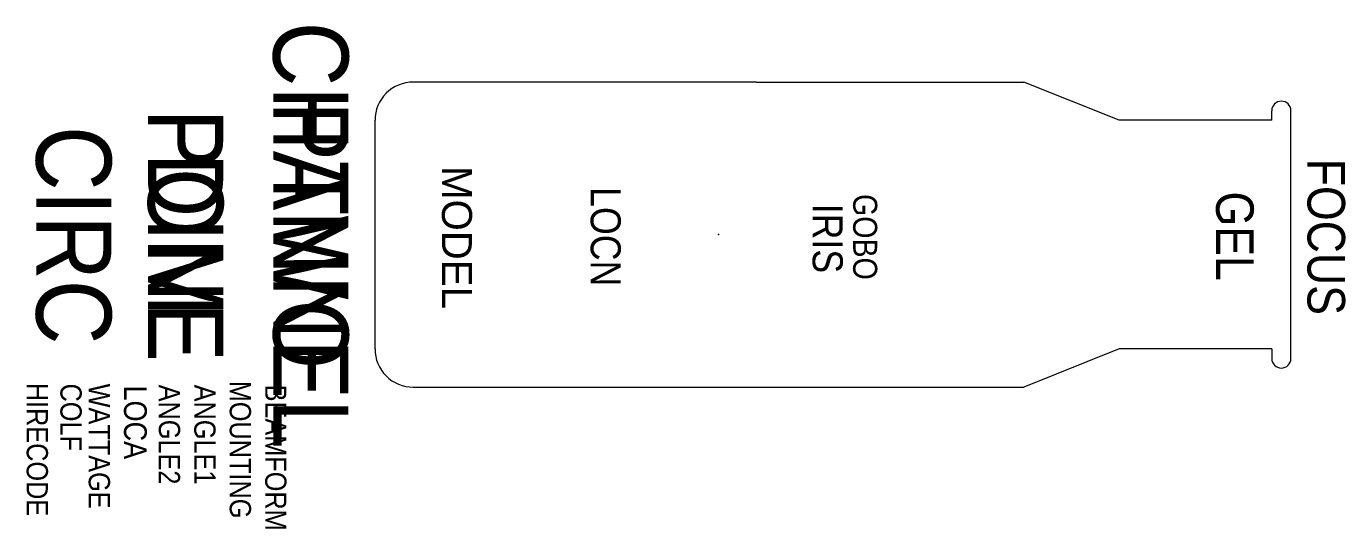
# Model space of a CAD drawing. Extents: x -1837 to -81, y -24 to 645.
import ezdxf
from ezdxf.enums import TextEntityAlignment as Align

# ---------------------------------------------------------------- set-up
doc = ezdxf.new("R2010")
doc.units = 0
doc.header["$MEASUREMENT"] = 0
doc.layers.get('0').update_dxf_attribs({"linetype": 'CONTINUOUS'})
for name, color, linetype in [('CHANNEL', 3, 'CONTINUOUS'), ('CIRC', 6, 'CONTINUOUS'), ('DIMMER', 4, 'CONTINUOUS'), ('FOCUS', 2, 'CONTINUOUS'), ('GEL', 1, 'CONTINUOUS'), ('LANTERNS', 4, 'CONTINUOUS'), ('LOCATION', 7, 'CONTINUOUS'), ('MODEL', 6, 'CONTINUOUS'), ('PATCH', 5, 'CONTINUOUS'), ('PATCH2', 5, 'CONTINUOUS')]:
    doc.layers.add(name, color=color, linetype=linetype)

msp = doc.modelspace()

# ---------------------------------------------------------------- linework, layer by layer
for p, q in [((-864.7, 571), (-1321.9, 571)), ((-864.7, 571), (-509.1, 571)), ((-382.1, 520.2), (-509.1, 571)), ((-178.9, 520.2), (-178.9, 532.9)), ((-153.5, 202.7), (-153.5, 532.9)), ((-1372.7, 215.4), (-1372.7, 520.2)), ((-178.9, 520.2), (-382.1, 520.2)), ((-382.1, 215.4), (-509.1, 164.6)), ((-178.9, 215.4), (-382.1, 215.4)), ((-178.9, 215.4), (-178.9, 202.7)), ((-1321.9, 164.6), (-509.1, 164.6))]:
    msp.add_line(p, q)
for centre, radius, start, end in [((-1321.9, 520.2), 50.8, 89.9999, 180.0001), ((-166.2, 532.9), 12.7, 0.0056, 179.9944), ((-1321.9, 215.4), 50.8, 179.9999, 270.0001), ((-166.2, 202.7), 12.7, 180.0056, 359.9944)]:
    msp.add_arc(centre, radius, start, end)
msp.add_point((-915.5, 367.8))

# ---------------------------------------------------------------- texts
at = {"layer": 'CHANNEL', "width": 0.89}
msp.add_attdef('CHANNEL', text='', height=100, rotation=270, dxfattribs=at).set_placement((-1508.1, 367), align=Align.CENTER)
at = {"layer": 'CIRC', "width": 0.89}
msp.add_attdef('CIRC', text='', height=100, rotation=270, dxfattribs=at).set_placement((-1823.7, 367), align=Align.CENTER)
at = {"layer": 'DIMMER', "width": 0.89}
msp.add_attdef('DIM', text='', height=100, rotation=270, dxfattribs=at).set_placement((-1674.8, 367.8), align=Align.CENTER)
at = {"layer": 'FOCUS', "color": 30, "width": 0.89}
msp.add_attdef('FOCUS', text='', height=50, rotation=270, dxfattribs=at).set_placement((-131.4, 364.8), align=Align.CENTER)
at = {"layer": 'GEL', "width": 0.89}
for tag, height, p in [('GEL', 50, (-253.1, 365.7)), ('GOBO', 32, (-736.2, 364.7))]:
    msp.add_attdef(tag, text='', height=height, rotation=270, dxfattribs=at).set_placement(p, align=Align.CENTER)
at = {"layer": 'LANTERNS', "color": 30, "width": 0.89}
msp.add_attdef('IRIS', text='', height=40, rotation=270, dxfattribs=at).set_placement((-770.1, 362.7), align=Align.MIDDLE)
at = {"layer": 'LANTERNS', "color": 0, "width": 0.89, "flags": 1}
for tag, p, s, height in [('HIRECODE', (-1836.4, 170.3), '', 28.3), ('COLF', (-1791.5, 169.3), 'N', 28.3), ('WATTAGE', (-1753.8, 169.2, 0), '', 28.3), ('LOCA', (-1706.8, 166.7), '', 30.3), ('ANGLE2', (-1660.5, 167.8), '180', 28.3), ('ANGLE1', (-1613.3, 167.8), '0', 28.3), ('MOUNTING', (-1566.1, 173), 'STANDARD HOOK CLAMP', 28.305), ('BEAMFORM', (-1518.9, 167.8), 'C', 28.3)]:
    msp.add_attdef(tag, p, s, height=height, rotation=270, dxfattribs=at)
at = {"layer": 'LOCATION', "width": 0.89}
msp.add_attdef('LOCN', text='', height=40, rotation=270, dxfattribs=at).set_placement((-1085.6, 364.9), align=Align.CENTER)
at = {"layer": 'MODEL'}
msp.add_attdef('MODEL', text='F/SPOT', height=40, rotation=270, dxfattribs=at).set_placement((-1283.6, 363.9), align=Align.CENTER)
at = {"layer": 'PATCH', "width": 0.89}
msp.add_attdef('PONE', text='', height=100, rotation=270, dxfattribs=at).set_placement((-1674.8, 367), align=Align.CENTER)
at = {"layer": 'PATCH2', "width": 0.89}
msp.add_attdef('PTWO', text='', height=100, rotation=270, dxfattribs=at).set_placement((-1508.1, 367), align=Align.CENTER)

doc.saveas('drawing.dxf')
